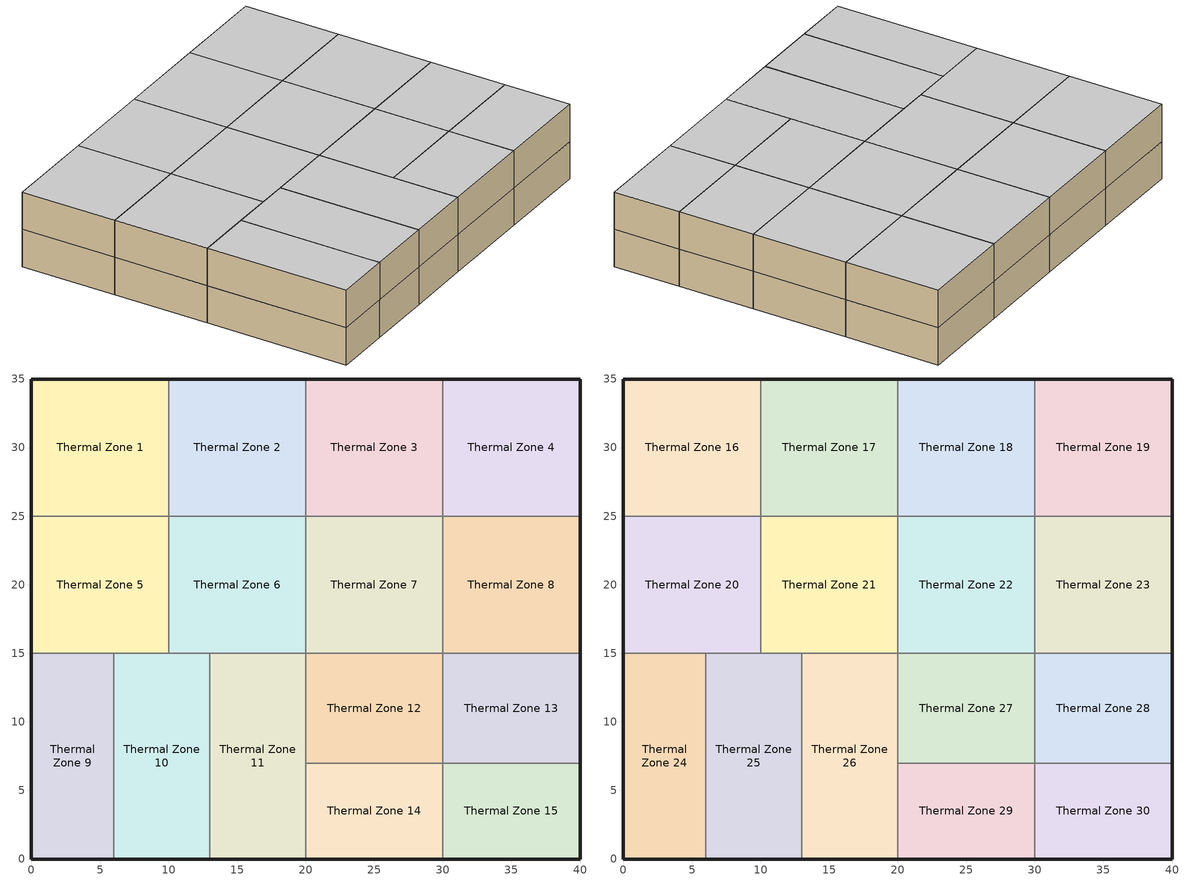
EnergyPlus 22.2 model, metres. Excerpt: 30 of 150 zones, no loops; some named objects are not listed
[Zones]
Thermal Zone 1
 floor ground (ExtSlabCarpet 4in ClimateZone 1-8): 0,25 0,35 10,35 10,25 z0
 wall outside (ASHRAE 189.1-2009 ExtWall Mass ClimateZone 4): 10,35 0,35 0,25 z0:4
 wall to Thermal Zone 2 (Interior Wall): 10,25 10,35 z0:4
 wall to Thermal Zone 5 (Interior Wall): 0,25 10,25 z0:4
Thermal Zone 10
 floor ground (ExtSlabCarpet 4in ClimateZone 1-8): 6,0 6,15 10,15 13,15 13,0 z0
 wall outside (ASHRAE 189.1-2009 ExtWall Mass ClimateZone 4): 6,0 13,0 z0:4
 wall to Thermal Zone 6 (Interior Wall): 13,15 10,15 z0:4
 wall to Thermal Zone 11 (Interior Wall): 13,0 13,15 z0:4
 wall to Thermal Zone 9 (Interior Wall): 6,15 6,0 z0:4
 wall to Thermal Zone 5 (Interior Wall): 10,15 6,15 z0:4
Thermal Zone 11
 floor ground (ExtSlabCarpet 4in ClimateZone 1-8): 20,15 20,7 20,0 13,0 13,15 z0
 wall outside (ASHRAE 189.1-2009 ExtWall Mass ClimateZone 4): 13,0 20,0 z0:4
 wall to Thermal Zone 12 (Interior Wall): 20,7 20,15 z0:4
 wall to Thermal Zone 14 (Interior Wall): 20,0 20,7 z0:4
 wall to Thermal Zone 6 (Interior Wall): 20,15 13,15 z0:4
Thermal Zone 12
 floor ground (ExtSlabCarpet 4in ClimateZone 1-8): 30,15 30,7 20,7 20,15 z0
 wall to Thermal Zone 13 (Interior Wall): 30,7 30,15 z0:4
 wall to Thermal Zone 14 (Interior Wall): 20,7 30,7 z0:4
 wall to Thermal Zone 7 (Interior Wall): 30,15 20,15 z0:4
Thermal Zone 13
 floor ground (ExtSlabCarpet 4in ClimateZone 1-8): 40,15 40,7 30,7 30,15 z0
 wall outside (ASHRAE 189.1-2009 ExtWall Mass ClimateZone 4): 40,7 40,15 z0:4
 wall to Thermal Zone 15 (Interior Wall): 30,7 40,7 z0:4
 wall to Thermal Zone 8 (Interior Wall): 40,15 30,15 z0:4
Thermal Zone 14
 floor ground (ExtSlabCarpet 4in ClimateZone 1-8): 20,0 20,7 30,7 30,0 z0
 wall outside (ASHRAE 189.1-2009 ExtWall Mass ClimateZone 4): 20,0 30,0 z0:4
 wall to Thermal Zone 15 (Interior Wall): 30,0 30,7 z0:4
Thermal Zone 15
 floor ground (ExtSlabCarpet 4in ClimateZone 1-8): 40,7 40,0 30,0 30,7 z0
 wall outside (ASHRAE 189.1-2009 ExtWall Mass ClimateZone 4): 30,0 40,0 40,7 z0:4
Thermal Zone 2
 floor ground (ExtSlabCarpet 4in ClimateZone 1-8): 20,35 20,25 10,25 10,35 z0
 wall outside (ASHRAE 189.1-2009 ExtWall Mass ClimateZone 4): 20,35 10,35 z0:4
 wall to Thermal Zone 3 (Interior Wall): 20,25 20,35 z0:4
 wall to Thermal Zone 6 (Interior Wall): 10,25 20,25 z0:4
Thermal Zone 3
 floor ground (ExtSlabCarpet 4in ClimateZone 1-8): 30,35 30,25 20,25 20,35 z0
 wall outside (ASHRAE 189.1-2009 ExtWall Mass ClimateZone 4): 30,35 20,35 z0:4
 wall to Thermal Zone 4 (Interior Wall): 30,25 30,35 z0:4
 wall to Thermal Zone 7 (Interior Wall): 20,25 30,25 z0:4
Thermal Zone 4
 floor ground (ExtSlabCarpet 4in ClimateZone 1-8): 40,35 40,25 30,25 30,35 z0
 wall outside (ASHRAE 189.1-2009 ExtWall Mass ClimateZone 4): 40,25 40,35 30,35 z0:4
 wall to Thermal Zone 8 (Interior Wall): 30,25 40,25 z0:4
Thermal Zone 5
 floor ground (ExtSlabCarpet 4in ClimateZone 1-8): 6,15 0,15 0,25 10,25 10,15 z0
 wall outside (ASHRAE 189.1-2009 ExtWall Mass ClimateZone 4): 0,25 0,15 z0:4
 wall to Thermal Zone 9 (Interior Wall): 0,15 6,15 z0:4
 wall to Thermal Zone 6 (Interior Wall): 10,15 10,25 z0:4
Thermal Zone 6
 floor ground (ExtSlabCarpet 4in ClimateZone 1-8): 20,25 20,15 13,15 10,15 10,25 z0
 wall to Thermal Zone 7 (Interior Wall): 20,15 20,25 z0:4
Thermal Zone 7
 floor ground (ExtSlabCarpet 4in ClimateZone 1-8): 30,25 30,15 20,15 20,25 z0
 wall to Thermal Zone 8 (Interior Wall): 30,15 30,25 z0:4
Thermal Zone 8
 floor ground (ExtSlabCarpet 4in ClimateZone 1-8): 40,25 40,15 30,15 30,25 z0
 wall outside (ASHRAE 189.1-2009 ExtWall Mass ClimateZone 4): 40,15 40,25 z0:4
Thermal Zone 9
 floor ground (ExtSlabCarpet 4in ClimateZone 1-8): 0,0 0,15 6,15 6,0 z0
 wall outside (ASHRAE 189.1-2009 ExtWall Mass ClimateZone 4): 0,15 0,0 6,0 z0:4
Thermal Zone 16
 floor to Thermal Zone 1 (Interior Floor): 10,35 10,25 0,25 0,35 z4
 wall outside (ASHRAE 189.1-2009 ExtWall Mass ClimateZone 4): 10,35 0,35 0,25 z4:8
 wall to Thermal Zone 17 (Interior Wall): 10,25 10,35 z4:8
 wall to Thermal Zone 20 (Interior Wall): 0,25 10,25 z4:8
 ceiling to Thermal Zone 31 (Interior Ceiling): 0,35 0,25 10,25 10,35 z8
Thermal Zone 17
 floor to Thermal Zone 2 (Interior Floor): 20,35 20,25 10,25 10,35 z4
 wall outside (ASHRAE 189.1-2009 ExtWall Mass ClimateZone 4): 20,35 10,35 z4:8
 wall to Thermal Zone 18 (Interior Wall): 20,25 20,35 z4:8
 wall to Thermal Zone 21 (Interior Wall): 10,25 20,25 z4:8
 ceiling to Thermal Zone 32 (Interior Ceiling): 10,35 10,25 20,25 20,35 z8
Thermal Zone 18
 floor to Thermal Zone 3 (Interior Floor): 30,35 30,25 20,25 20,35 z4
 wall outside (ASHRAE 189.1-2009 ExtWall Mass ClimateZone 4): 30,35 20,35 z4:8
 wall to Thermal Zone 19 (Interior Wall): 30,25 30,35 z4:8
 wall to Thermal Zone 22 (Interior Wall): 20,25 30,25 z4:8
 ceiling to Thermal Zone 33 (Interior Ceiling): 20,35 20,25 30,25 30,35 z8
Thermal Zone 19
 floor to Thermal Zone 4 (Interior Floor): 40,35 40,25 30,25 30,35 z4
 wall outside (ASHRAE 189.1-2009 ExtWall Mass ClimateZone 4): 40,25 40,35 30,35 z4:8
 wall to Thermal Zone 23 (Interior Wall): 30,25 40,25 z4:8
 ceiling to Thermal Zone 34 (Interior Ceiling): 30,35 30,25 40,25 40,35 z8
Thermal Zone 20
 floor to Thermal Zone 5 (Interior Floor): 10,25 10,15 6,15 0,15 0,25 z4
 wall outside (ASHRAE 189.1-2009 ExtWall Mass ClimateZone 4): 0,25 0,15 z4:8
 wall to Thermal Zone 21 (Interior Wall): 10,15 10,25 z4:8
 wall to Thermal Zone 25 (Interior Wall): 6,15 10,15 z4:8
 wall to Thermal Zone 24 (Interior Wall): 0,15 6,15 z4:8
 ceiling to Thermal Zone 35 (Interior Ceiling): 0,25 0,15 6,15 10,15 10,25 z8
Thermal Zone 21
 floor to Thermal Zone 6 (Interior Floor): 20,25 20,15 13,15 10,15 10,25 z4
 wall to Thermal Zone 22 (Interior Wall): 20,15 20,25 z4:8
 wall to Thermal Zone 26 (Interior Wall): 13,15 20,15 z4:8
 wall to Thermal Zone 25 (Interior Wall): 10,15 13,15 z4:8
 ceiling to Thermal Zone 36 (Interior Ceiling): 10,25 10,15 13,15 20,15 20,25 z8
Thermal Zone 22
 floor to Thermal Zone 7 (Interior Floor): 30,25 30,15 20,15 20,25 z4
 wall to Thermal Zone 23 (Interior Wall): 30,15 30,25 z4:8
 wall to Thermal Zone 27 (Interior Wall): 20,15 30,15 z4:8
 ceiling to Thermal Zone 37 (Interior Ceiling): 20,25 20,15 30,15 30,25 z8
Thermal Zone 23
 floor to Thermal Zone 8 (Interior Floor): 40,25 40,15 30,15 30,25 z4
 wall outside (ASHRAE 189.1-2009 ExtWall Mass ClimateZone 4): 40,15 40,25 z4:8
 wall to Thermal Zone 28 (Interior Wall): 30,15 40,15 z4:8
 ceiling to Thermal Zone 38 (Interior Ceiling): 30,25 30,15 40,15 40,25 z8
Thermal Zone 24
 floor to Thermal Zone 9 (Interior Floor): 6,15 6,1 6,0 0,0 0,15 z4
 wall outside (ASHRAE 189.1-2009 ExtWall Mass ClimateZone 4): 0,15 0,0 6,0 z4:8
 wall to Thermal Zone 25 (Interior Wall): 6,0 6,1 6,15 z4:8
 ceiling to Thermal Zone 39 (Interior Ceiling): 0,15 0,0 6,0 6,1 6,15 z8
Thermal Zone 25
 floor to Thermal Zone 10 (Interior Floor): 6,0 6,1 6,15 10,15 13,15 13,0 z4
 wall outside (ASHRAE 189.1-2009 ExtWall Mass ClimateZone 4): 6,0 13,0 z4:8
 wall to Thermal Zone 26 (Interior Wall): 13,0 13,15 z4:8
 ceiling to Thermal Zone 40 (Interior Ceiling): 13,0 13,15 10,15 6,15 6,1 6,0 z8
Thermal Zone 26
 floor to Thermal Zone 11 (Interior Floor): 20,15 20,7 20,0 13,0 13,15 z4
 wall outside (ASHRAE 189.1-2009 ExtWall Mass ClimateZone 4): 13,0 20,0 z4:8
 wall to Thermal Zone 27 (Interior Wall): 20,7 20,15 z4:8
 wall to Thermal Zone 29 (Interior Wall): 20,0 20,7 z4:8
 ceiling to Thermal Zone 41 (Interior Ceiling): 13,15 13,0 20,0 20,7 20,15 z8
Thermal Zone 27
 floor to Thermal Zone 12 (Interior Floor): 30,15 30,7 20,7 20,15 z4
 wall to Thermal Zone 28 (Interior Wall): 30,7 30,15 z4:8
 wall to Thermal Zone 29 (Interior Wall): 20,7 30,7 z4:8
 ceiling to Thermal Zone 42 (Interior Ceiling): 20,15 20,7 30,7 30,15 z8
Thermal Zone 28
 floor to Thermal Zone 13 (Interior Floor): 40,15 40,7 30,7 30,15 z4
 wall outside (ASHRAE 189.1-2009 ExtWall Mass ClimateZone 4): 40,7 40,15 z4:8
 wall to Thermal Zone 30 (Interior Wall): 30,7 40,7 z4:8
 ceiling to Thermal Zone 43 (Interior Ceiling): 30,15 30,7 40,7 40,15 z8
Thermal Zone 29
 floor to Thermal Zone 14 (Interior Floor): 30,7 30,0 20,0 20,7 z4
 wall outside (ASHRAE 189.1-2009 ExtWall Mass ClimateZone 4): 20,0 30,0 z4:8
 wall to Thermal Zone 30 (Interior Wall): 30,0 30,7 z4:8
 ceiling to Thermal Zone 44 (Interior Ceiling): 20,7 20,0 30,0 30,7 z8
Thermal Zone 30
 floor to Thermal Zone 15 (Interior Floor): 40,7 40,0 30,0 30,7 z4
 wall outside (ASHRAE 189.1-2009 ExtWall Mass ClimateZone 4): 30,0 40,0 40,7 z4:8
 ceiling to Thermal Zone 45 (Interior Ceiling): 30,7 30,0 40,0 40,7 z8
[Building]
Building 1: North Axis {deg}=-0
[Site:Location]
Paris-Orly.AP: Latitude {deg}=39.7653; Longitude {deg}=39.7653; Time Zone {hr}=1; Elevation {m}=90
[SizingPeriod:DesignDay] Month=7; Day of Month=21; Day Type=SummerDesignDay; Daily Dry-Bulb Temperature Range {deltaC}=10.2; Dry-Bulb Temperature Range Modifier Type=DefaultMultipliers; Barometric Pressure {Pa}=100248; Wind Speed {m/s}=3.6; Wind Direction {deg}=110; Rain Indicator=No; Snow Indicator=No; Daylight Saving Time Indicator=No; Solar Model Indicator=ASHRAETau; ASHRAE Clear Sky Optical Depth for Beam Irradiance (taub)=0.419; ASHRAE Clear Sky Optical Depth for Diffuse Irradiance (taud)=2.249; Begin Environment Reset Mode=FullResetAtBeginEnvironment
Name | Maximum Dry-Bulb Temperature {C} | Humidity Condition Type | Wetbulb or DewPoint at Maximum Dry-Bulb {C} | Enthalpy at Maximum Dry-Bulb {J/kg}
Paris-Orly.AP Ann Clg .4% Condns DB=>MWB | 31.4 | Wetbulb | 20.2
Paris-Orly.AP Ann Clg .4% Condns DP=>MDB | 23.8 | Dewpoint | 19
Paris-Orly.AP Ann Clg .4% Condns Enth=>MDB | 29 | Enthalpy |  | 62300
Paris-Orly.AP Ann Clg .4% Condns WB=>MDB | 29 | Wetbulb | 21.4
[Material] Thermal Absorptance=0.9
Name | Roughness | Thickness {m} | Conductivity {W/m-K} | Density {kg/m3} | Specific Heat {J/kg-K} | Solar Absorptance | Visible Absorptance
1/2IN Gypsum | Smooth | 0.0127 | 0.16 | 784.9 | 830 | 0.4 | 0.4
1IN Stucco | Smooth | 0.0253 | 0.6918 | 1858 | 837 | 0.92 | 0.92
8IN Concrete HW | MediumRough | 0.2033 | 1.7296 | 2243 | 837 | 0.65 | 0.65
F16 Acoustic tile | MediumSmooth | 0.0191 | 0.06 | 368 | 590 | 0.3 | 0.3
G01a 19mm gypsum board | MediumSmooth | 0.019 | 0.16 | 800 | 1090 | 0.4 | 0.4
M11 100mm lightweight concrete | MediumRough | 0.1016 | 0.53 | 1280 | 840 | 0.5 | 0.5
MAT-CC05 4 HW CONCRETE | Rough | 0.1016 | 1.311 | 2240 | 836.8 | 0.85 | 0.85
Wall Insulation [37] | MediumRough | 0.0681 | 0.0432 | 91 | 837 | 0.5 | 0.5
[Material:AirGap]
Name | Thermal Resistance {m2-K/W}
F04 Wall air space resistance | 0.15
F05 Ceiling air space resistance | 0.18
[Material:NoMass]
CP02 CARPET PAD: Roughness=Smooth; Thermal Resistance {m2-K/W}=0.1; Thermal Absorptance=0.9; Solar Absorptance=0.8; Visible Absorptance=0.8
[Construction]
ASHRAE 189.1-2009 ExtWall Mass ClimateZone 4: 1IN Stucco, 8IN Concrete HW, Wall Insulation [37], 1/2IN Gypsum
ExtSlabCarpet 4in ClimateZone 1-8: MAT-CC05 4 HW CONCRETE, CP02 CARPET PAD
Interior Ceiling: M11 100mm lightweight concrete, F05 Ceiling air space resistance, F16 Acoustic tile
Interior Floor: F16 Acoustic tile, F05 Ceiling air space resistance, M11 100mm lightweight concrete
Interior Wall: G01a 19mm gypsum board, F04 Wall air space resistance, G01a 19mm gypsum board
[Zone] Multiplier=1; Part of Total Floor Area=Yes
Thermal Zone 1; Thermal Zone 10; Thermal Zone 11; Thermal Zone 12; Thermal Zone 13; Thermal Zone 14; Thermal Zone 15; Thermal Zone 16; Thermal Zone 17; Thermal Zone 18; Thermal Zone 19; Thermal Zone 2; Thermal Zone 20; Thermal Zone 21; Thermal Zone 22; Thermal Zone 23; Thermal Zone 24; Thermal Zone 25; Thermal Zone 26; Thermal Zone 27; Thermal Zone 28; Thermal Zone 29; Thermal Zone 3; Thermal Zone 30; Thermal Zone 4; Thermal Zone 5; Thermal Zone 6; Thermal Zone 7; Thermal Zone 8; Thermal Zone 9
[Space] Space Type=189.1-2009 - Office - ClosedOffice - CZ4-8
Name | Zone
Space 1 - 9 | Thermal Zone 1
Space 1 - 2 | Thermal Zone 10
Space 1 - 3 | Thermal Zone 11
Space 1 - 6 | Thermal Zone 12
Space 1 - 7 | Thermal Zone 13
Space 1 - 4 | Thermal Zone 14
Space 1 - 5 | Thermal Zone 15
Space 2 - 1 | Thermal Zone 16
Space 2 - 2 | Thermal Zone 17
Space 2 - 3 | Thermal Zone 18
Space 2 - 4 | Thermal Zone 19
Space 1 - 11 | Thermal Zone 2
Space 2 - 5 | Thermal Zone 20
Space 2 - 6 | Thermal Zone 21
Space 2 - 7 | Thermal Zone 22
Space 2 - 8 | Thermal Zone 23
Space 2 - 9 | Thermal Zone 24
Space 2 - 10 | Thermal Zone 25
Space 2 - 11 | Thermal Zone 26
Space 2 - 12 | Thermal Zone 27
Space 2 - 13 | Thermal Zone 28
Space 2 - 14 | Thermal Zone 29
Space 1 - 14 | Thermal Zone 3
Space 2 - 15 | Thermal Zone 30
Space 1 - 15 | Thermal Zone 4
Space 1 - 8 | Thermal Zone 5
Space 1 - 10 | Thermal Zone 6
Space 1 - 12 | Thermal Zone 7
Space 1 - 13 | Thermal Zone 8
Space 1 - 1 | Thermal Zone 9
[SpaceList]
189.1-2009 - Office - ClosedOffice - CZ4-8: Space 4 - 10, Space 2 - 14, Space 1 - 13, Space 1 - 2, Space 2 - 5, Space 1 - 15, Space 3 - 10, Space 1 - 1, Space 5 - 4, Space 1 - 11, Space 1 - 10, Space 6 - 11, Space 1 - 12, Space 2 - 1, Space 1 - 14, Space 10 - 9, Space 1 - 3, Space 6 - 1, Space 1 - 4, Space 1 - 5, Space 2 - 7, Space 1 - 6, Space 3 - 6, Space 1 - 9, Space 1 - 7, Space 1 - 8, Space 4 - 1, Space 2 - 9, Space 4 - 2, Space 4 - 14, Space 2 - 10, Space 3 - 15, Space 2 - 15, Space 2 - 11, Space 2 - 12, Space 2 - 13, Space 4 - 11, Space 3 - 4, Space 3 - 1, Space 2 - 8, Space 2 - 2, Space 3 - 12, Space 2 - 3, Space 2 - 4, Space 3 - 8, Space 2 - 6, Space 10 - 13, Space 3 - 2, Space 7 - 2, Space 3 - 11, Space 3 - 5, Space 8 - 8, Space 6 - 10, Space 7 - 4, Space 5 - 1, Space 9 - 14, Space 4 - 15, Space 4 - 9, Space 4 - 4, Space 7 - 9, Space 5 - 12, Space 3 - 9, Space 4 - 12, Space 3 - 14, Space 3 - 7, Space 4 - 8, Space 4 - 5, Space 6 - 15, Space 6 - 12, Space 4 - 3, Space 4 - 13, Space 3 - 13, Space 3 - 3, Space 4 - 6, Space 5 - 10, Space 6 - 14, Space 4 - 7, Space 5 - 11, Space 5 - 13, Space 5 - 14, Space 7 - 11, Space 5 - 15, Space 5 - 2, Space 5 - 7, Space 5 - 3, Space 5 - 5, Space 5 - 6, Space 5 - 8, Space 5 - 9, Space 7 - 8, Space 6 - 13, Space 6 - 2, Space 8 - 15, Space 6 - 3, Space 9 - 8, Space 6 - 4, Space 6 - 5, Space 6 - 6, Space 6 - 7, Space 6 - 8, Space 6 - 9, Space 7 - 1, Space 7 - 10, Space 7 - 12, Space 7 - 13, Space 7 - 14, Space 7 - 15, Space 7 - 3, Space 7 - 5, Space 7 - 6, Space 7 - 7, Space 9 - 4, Space 10 - 10, Space 8 - 4, Space 10 - 15, Space 10 - 2, Space 10 - 5, Space 10 - 3, Space 10 - 1, Space 10 - 11, Space 10 - 12, Space 10 - 14, Space 10 - 4, Space 10 - 6, Space 10 - 7, Space 10 - 8, Space 8 - 5, Space 8 - 3, Space 9 - 7, Space 8 - 1, Space 8 - 10, Space 8 - 11, Space 8 - 12, Space 8 - 2, Space 8 - 13, Space 9 - 2, Space 8 - 14, Space 8 - 6, Space 8 - 7, Space 8 - 9, Space 9 - 1, Space 9 - 10, Space 9 - 11, Space 9 - 12, Space 9 - 13, Space 9 - 15, Space 9 - 3, Space 9 - 5, Space 9 - 6, Space 9 - 9
[Lights]
189.1-2009 - Office - ClosedOffice - CZ4-8 Lights: Zone or ZoneList or Space or SpaceList=189.1-2009 - Office - ClosedOffice - CZ4-8; Schedule=Office Bldg Light; Design Level Calculation Method=Watts/Area; Watts per Zone Floor Area {W/m2}=10.6563
[People]
189.1-2009 - Office - ClosedOffice - CZ4-8 People: Zone or ZoneList or Space or SpaceList=189.1-2009 - Office - ClosedOffice - CZ4-8; Number of People Schedule=Office Work Occ; Number of People Calculation Method=People/Area; People per Floor Area {person/m2}=0.0511286; Fraction Radiant=0.3; Activity Level Schedule=Office Activity
[ElectricEquipment]
189.1-2009 - Office - ClosedOffice - CZ4-8 Electric Equipment: Zone or ZoneList or Space or SpaceList=189.1-2009 - Office - ClosedOffice - CZ4-8; Schedule=Office Bldg Equip; Design Level Calculation Method=Watts/Area; Watts per Zone Floor Area {W/m2}=6.8889
[ZoneInfiltration:DesignFlowRate]
189.1-2009 - Office - ClosedOffice - CZ4-8 Infiltration: Zone or ZoneList or Space or SpaceList=189.1-2009 - Office - ClosedOffice - CZ4-8; Schedule=Office Infil Quarter On; Design Flow Rate Calculation Method=Flow/ExteriorArea; Flow Rate per Exterior Surface Area {m3/s-m2}=0.000226568
[AvailabilityManager:Scheduled] Schedule=Always On Discrete
Packaged Rooftop VAV with PFP Boxes and Reheat Availability Manager; Air Loop HVAC Outdoor Air System 1 Availability Manager
[Schedule:Day:Interval]
Office Bldg Light Rule 1 Day Schedule: No, 24:00, 0.05
Office Bldg Light Default Schedule: No, 05:00, 0.05, 07:00, 0.1, 08:00, 0.3, 17:00, 0.9, 18:00, 0.7, 20:00, 0.5, 22:00, 0.3, 23:00, 0.1, 24:00, 0.05
Office Bldg Light Rule 2 Day Schedule: No, 06:00, 0.05, 08:00, 0.1, 14:00, 0.5, 17:00, 0.15, 24:00, 0.05
Office Bldg Light Summer Design Day; Office Bldg Equip Summer Design Day; Office Infil Quarter On Rule 1 Day Schedule: No, 24:00, 1
Office Bldg Light Winter Design Day; Office Bldg Occ Rule 1 Day Schedule; Office Bldg Occ Winter Design Day; Office Bldg Equip Winter Design Day: No, 24:00, 0
Office Bldg Occ Default Schedule: No, 06:00, 0, 07:00, 0.1, 08:00, 0.2, 12:00, 0.85, 13:00, 0.5, 17:00, 0.85, 18:00, 0.7, 20:00, 0.4, 22:00, 0.1, 24:00, 0.05
Office Bldg Occ Rule 2 Day Schedule: No, 06:00, 0, 08:00, 0.1, 14:00, 0.4, 17:00, 0.1, 24:00, 0
Office Bldg Occ Summer Design Day: No, 06:00, 0, 22:00, 1, 24:00, 0.05
Office Activity Default Schedule; Office Activity Summer Design Day; Office Activity Winter Design Day: No, 24:00, 132
Office Bldg Equip Rule 1 Day Schedule: No, 24:00, 0.3
Office Bldg Equip Default Schedule: No, 08:00, 0.4, 12:00, 0.9, 13:00, 0.8, 17:00, 0.9, 18:00, 0.8, 20:00, 0.6, 22:00, 0.5, 24:00, 0.4
Office Bldg Equip Rule 2 Day Schedule: No, 06:00, 0.3, 08:00, 0.4, 14:00, 0.5, 17:00, 0.35, 24:00, 0.3
Office Infil Quarter On Default Schedule; Office Infil Quarter On Summer Design Day: No, 06:00, 1, 22:00, 0.25, 24:00, 1
Office Infil Quarter On Rule 2 Day Schedule; Office Infil Quarter On Winter Design Day: No, 06:00, 1, 18:00, 0.25, 24:00, 1
[Schedule:Week:Daily]
Office Bldg Light Week Rule - Jan1-Dec31: Office Bldg Light Rule 1 Day Schedule, Office Bldg Light Default Schedule, Office Bldg Light Default Schedule, Office Bldg Light Default Schedule, Office Bldg Light Default Schedule, Office Bldg Light Default Schedule, Office Bldg Light Rule 2 Day Schedule, Office Bldg Light Default Schedule, Office Bldg Light Summer Design Day, Office Bldg Light Winter Design Day, Office Bldg Light Default Schedule, Office Bldg Light Default Schedule
Office Work Occ Week Rule - Jan1-Dec31: Office Bldg Occ Rule 1 Day Schedule, Office Bldg Occ Default Schedule, Office Bldg Occ Default Schedule, Office Bldg Occ Default Schedule, Office Bldg Occ Default Schedule, Office Bldg Occ Default Schedule, Office Bldg Occ Rule 2 Day Schedule, Office Bldg Occ Default Schedule, Office Bldg Occ Summer Design Day, Office Bldg Occ Winter Design Day, Office Bldg Occ Default Schedule, Office Bldg Occ Default Schedule
Office Activity Week Rule - Jan1-Dec31: Office Activity Default Schedule, Office Activity Default Schedule, Office Activity Default Schedule, Office Activity Default Schedule, Office Activity Default Schedule, Office Activity Default Schedule, Office Activity Default Schedule, Office Activity Default Schedule, Office Activity Summer Design Day, Office Activity Winter Design Day, Office Activity Default Schedule, Office Activity Default Schedule
Office Bldg Equip Week Rule - Jan1-Dec31: Office Bldg Equip Rule 1 Day Schedule, Office Bldg Equip Default Schedule, Office Bldg Equip Default Schedule, Office Bldg Equip Default Schedule, Office Bldg Equip Default Schedule, Office Bldg Equip Default Schedule, Office Bldg Equip Rule 2 Day Schedule, Office Bldg Equip Default Schedule, Office Bldg Equip Summer Design Day, Office Bldg Equip Winter Design Day, Office Bldg Equip Default Schedule, Office Bldg Equip Default Schedule
Office Infil Quarter On Week Rule - Jan1-Dec31: Office Infil Quarter On Rule 1 Day Schedule, Office Infil Quarter On Default Schedule, Office Infil Quarter On Default Schedule, Office Infil Quarter On Default Schedule, Office Infil Quarter On Default Schedule, Office Infil Quarter On Default Schedule, Office Infil Quarter On Rule 2 Day Schedule, Office Infil Quarter On Default Schedule, Office Infil Quarter On Summer Design Day, Office Infil Quarter On Winter Design Day, Office Infil Quarter On Default Schedule, Office Infil Quarter On Default Schedule
[Schedule:Year]
Office Bldg Light: Office Bldg Light Week Rule - Jan1-Dec31, 1, 1, 12, 31
Office Work Occ: Office Work Occ Week Rule - Jan1-Dec31, 1, 1, 12, 31
Office Activity: Office Activity Week Rule - Jan1-Dec31, 1, 1, 12, 31
Office Bldg Equip: Office Bldg Equip Week Rule - Jan1-Dec31, 1, 1, 12, 31
Office Infil Quarter On: Office Infil Quarter On Week Rule - Jan1-Dec31, 1, 1, 12, 31
[Schedule:Constant]
Always On Discrete: Hourly Value=1
